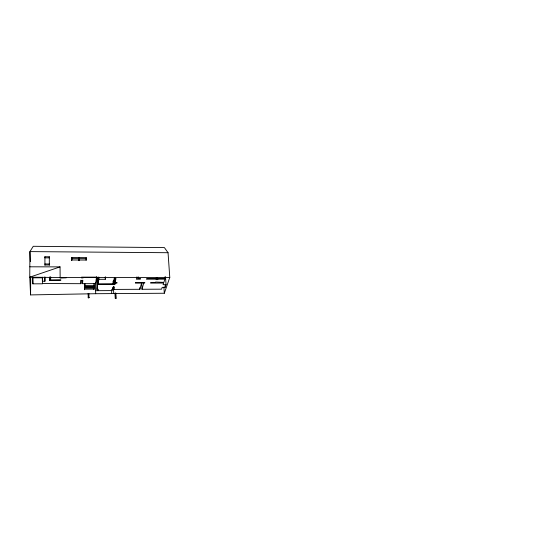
<?xml version="1.0" encoding="UTF-8"?>
<svg xmlns="http://www.w3.org/2000/svg" width="558" height="558" viewBox="0 0 558 558"><rect width="100%" height="100%" fill="white"/><g stroke="black" fill="none" stroke-linecap="round" stroke-linejoin="round"><path stroke-width="0.84" d="M30.585 294.917L29.755 277.193L29.93 251.602L33.257 246.294L164.401 247.599L168.049 252.718L169.778 277.424L164.317 293.25L95.69 293.71L30.585 294.917L30.697 276.894M32.873 283.834L32.615 277.814L42.352 277.807L42.443 283.806L32.873 283.834L32.901 277.968M50.611 277.424L50.625 279.949L60.773 279.718L60.745 280.43L49.746 280.451L49.767 277.159M50.625 279.949L50.652 276.642M84.579 289.714L84.607 283.401M71.738 258.214L71.738 260.14M71.78 260.628L71.822 259.979L78.615 260.014L78.566 257.608L71.787 257.566L71.717 258.619L86.113 258.682L86.225 257.65L79.369 257.608L79.362 260.656M78.559 260.649L78.566 257.608M42.436 283.527L80.917 283.687L81.231 280.388L82.842 280.388L82.514 283.68L95.599 283.638L96.443 277.507M83.135 277.521L83.093 277.905L81.468 277.905L81.545 277.145L96.499 277.138M84.879 286.212L84.795 284.824L84.879 286.198L94.128 286.359L94.051 283.645M88.22 297.812L89.001 297.581L88.22 297.812L88.143 293.445M94.002 285.382L94.086 284.789M93.939 289.665L94.128 286.359M98.906 277.989L99.01 277.214L98.313 283.869L113.155 283.82L114.167 278.47L115.959 278.463L115.178 282.522L117.034 282.515L116.901 283.192L115.046 283.199L114.774 284.615L113.623 284.622L113.56 282.899M97.831 288.939L97.88 290.676L98.055 289.504L96.98 289.511L97.72 284.371L97.511 277.431M98.947 279.307L105.281 279.293L105.671 276.914M111.642 293.606L111.746 289.435L112.709 289.428L113.183 286.952L114.32 286.945L113.839 289.421L139.884 289.288L141.551 283.115M113.623 284.622L113.546 280.869M115.743 293.013L115.952 298.223L115.339 298.572L115.206 293.013M136.961 276.859L136.368 279.209L140.379 279.202L140.539 278.588L138.042 278.595L137.972 277.291M138.042 278.595L138.468 276.935M165.545 277.256L166.047 284.671L165.14 287.321L162.197 287.335L161.59 289.177L142.004 289.274L143.699 283.108M166.047 284.671L163.082 284.678L163.627 283.052L150.604 283.087L150.799 282.425L155.424 282.411L155.542 282.041L163.85 282.383L164.924 279.167L157.858 279.174L157.719 279.614L156.289 279.621L156.428 279.181L146.503 279.195L146.67 278.582L165.126 278.554L165.677 276.901M113.567 289.476L111.53 290.599L95.606 290.69M60.048 266.884L29.755 277.193L60.152 277.528L60.048 266.884L29.825 266.801M115.408 298.23L115.952 298.223M93.967 287.544L84.649 287.586L84.593 288.137L93.897 288.095M84.635 289.163L94.016 289.114L93.925 285.975L84.663 286.01M97.72 284.371L113.679 284.322M94.121 286.163L84.823 286.205L84.767 283.673L84.732 285.417M44.905 277.214L44.912 281.239L42.401 281.246L42.401 277.221M169.778 277.424L60.111 277.528L60.09 278.065L66.263 277.821M44.877 263.962L49.683 263.983M44.926 264.966L49.334 264.98M78.511 258.249L79.313 258.249M44.933 265.217L44.912 256.75L49.299 256.778L49.334 265.231M168.049 252.718L29.93 251.602L30.397 261.646M165.008 276.838L165.126 278.554M165.029 285.689L165.14 287.321M163.919 287.293L164.317 293.25M157.614 278.003L157.719 279.614M156.191 278.003L156.289 279.621M141.634 282.522L142.004 289.274M139.8 287.6L139.884 289.288M115.004 278.191L115.178 282.522M115.673 293.431L115.883 298.565M114.836 278.01L115.046 283.199M114.495 277.731L114.774 284.615M115.136 293.362L115.339 298.572M113.741 286.868L113.839 289.421M113.469 286.924L113.727 293.592M113.058 281.225L113.155 283.82M112.639 287.719L112.709 289.428M105.204 277.068L105.281 279.293M98.096 276.914L98.313 283.869M96.597 276.642L96.98 289.511M95.376 282.864L95.69 293.71M88.862 293.452L88.973 297.805M86.225 257.65L86.281 260.049L79.417 260.014L79.369 257.608M86.113 258.682L86.155 260.279M82.438 280.207L82.514 283.68M80.84 280.207L80.917 283.687M71.787 257.566L71.822 259.979M44.912 256.75L44.919 257.838L49.299 257.859L49.299 256.778M44.884 277.005L44.912 281.239M49.732 277.082L49.746 280.451M135.545 282.467L135.378 283.136L144.62 283.108L144.808 282.439L135.545 282.467"/></g></svg>
